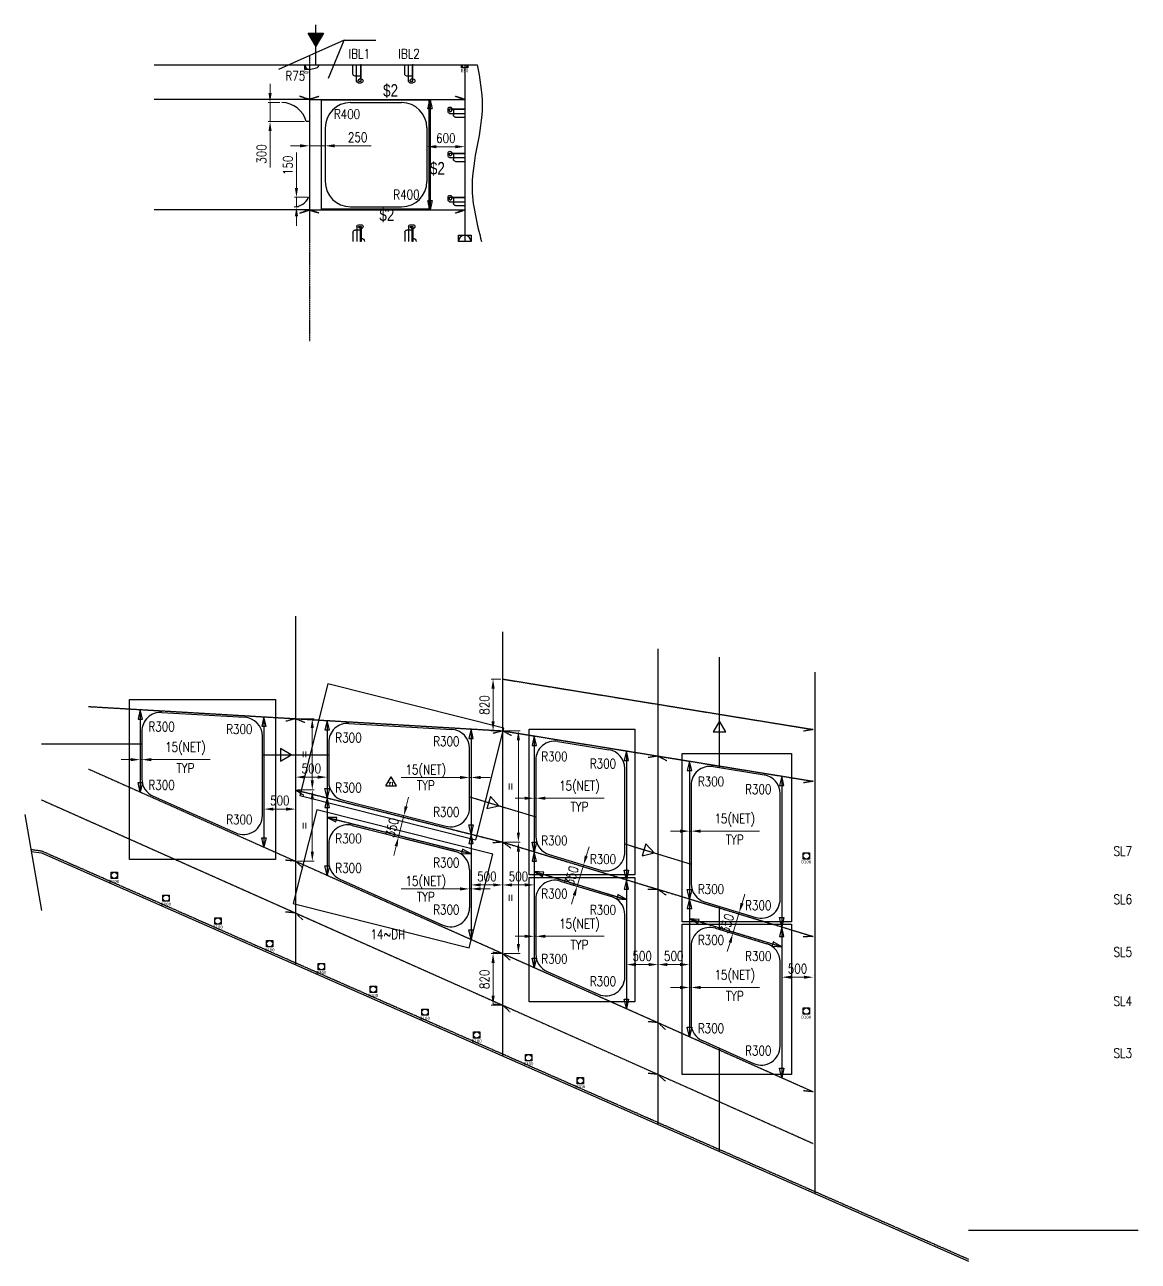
# Model space of a CAD drawing. Header units: millimetres. Extents: x 5207 to 81201, y -23793 to 43219.
# Drawn here: x 37202 to 54839, y -23064 to -3473 of the extents above; entities that cross this region are included whole.
import ezdxf
from ezdxf.enums import TextEntityAlignment as Align

# ---------------------------------------------------------------- set-up
doc = ezdxf.new("R2010")
doc.units = ezdxf.units.MM
for name, pattern in [('CENTER', [8, 5.5, -1, 0.5, -1]), ('DASHED', [8, 6, -2]), ('JNRD_DBPointLine', [34, 24, -3, 0.5, -3, 0.5, -3])]:
    doc.linetypes.add(name, pattern=pattern)
for name, color, linetype in [('00-送审后修改Y1', 6, 'Continuous'), ('100-AD1', 7, 'Continuous'), ('Block Seam', 6, 'Continuous'), ('HP', 254, 'Continuous'), ('Hull', 3, 'Continuous'), ('Plan_Visible', 3, 'Continuous'), ('Plate_Invisible', 3, 'DASHED'), ('Plate_Visible', 3, 'Continuous'), ('Seam', 40, 'Continuous'), ('Stiffener_Invisible', 2, 'DASHED'), ('Text', 7, 'Continuous'), ('可识别开孔', 7, 'Continuous'), ('开孔识别结果', 7, 'Continuous')]:
    doc.layers.add(name, color=color, linetype=linetype)
doc.layers.add('非标开孔', color=190, linetype='Continuous', plot=False)
doc.styles.add('JITDXF', font='short.shx', dxfattribs={"width": 0.8, "bigfont": 'hzdxf.shx'})
doc.styles.add('JNRD_E1', font='romans.shx', dxfattribs={"width": 0.8})
doc.styles.get("Standard").update_dxf_attribs({"font": ''})
doc.styles.get('Standard').set_extended_font_data('SimSun')
doc.dimstyles.new('Jnrd_D150', dxfattribs={"dimtxt": 150, "dimasz": 150, "dimexe": 30, "dimexo": 30, "dimgap": 60, "dimtad": 1, "dimdec": 0, "dimrnd": 0.5, "dimzin": 0, "dimdsep": 46, "dimtxsty": 'JNRD_E1', "dimcen": 0, "dimclrd": 1, "dimclre": 1, "dimclrt": 2, "dimadec": 0, "dimazin": 0, "dimtfac": 1, "dimtdec": 0, "dimtmove": 0, "dimatfit": 3, "dimfxl": 1, "dimtolj": 1, "dimtzin": 0, "dimlwd": 5, "dimlwe": 5, "dimarcsym": 0})

# ---------------------------------------------------------------- blocks, each defined once
blk = doc.blocks.new('*D116106')
at = {"layer": 'Defpoints', "color": 0}
for p in [(40992, -15900), (41492, -15900), (41492, -15900)]:
    blk.add_point(p, dxfattribs=at)
at = {"layer": 'Text', "color": 1, "lineweight": 5, "ltscale": 0.5}
for p, q in [((40992, -15870), (40992, -15870)), ((41142, -15900), (41342, -15900)), ((41492, -15870), (41492, -15870))]:
    blk.add_line(p, q, dxfattribs=at)
at = {"layer": 'Text', "color": 1}
for points in [[(41142, -15875), (41142, -15925), (40992, -15900)], [(41342, -15925), (41342, -15875), (41492, -15900)]]:
    blk.add_solid(points, dxfattribs=at)
at = {"layer": 'Text', "color": 2, "insert": (41242, -15765), "char_height": 150, "attachment_point": 5, "style": 'JNRD_E1'}
blk.add_mtext('\\A1;500', dxfattribs=at)
blk = doc.blocks.new('*D117107')
at = {"layer": 'Defpoints', "color": 0}
for p in [(41492, -15393), (41492, -15393), (41992, -15393)]:
    blk.add_point(p, dxfattribs=at)
at = {"layer": 'Text', "color": 1, "lineweight": 5, "ltscale": 0.5}
for p, q in [((41492, -15423), (41492, -15423)), ((41842, -15393), (41642, -15393)), ((41992, -15363), (41992, -15363))]:
    blk.add_line(p, q, dxfattribs=at)
at = {"layer": 'Text', "color": 1}
for points in [[(41642, -15368), (41642, -15418), (41492, -15393)], [(41842, -15418), (41842, -15368), (41992, -15393)]]:
    blk.add_solid(points, dxfattribs=at)
at = {"layer": 'Text', "color": 2, "insert": (41742, -15258), "char_height": 150, "attachment_point": 5, "rotation": 0, "style": 'JNRD_E1'}
blk.add_mtext('\\A1;500', dxfattribs=at)
blk = doc.blocks.new('*D118108')
at = {"layer": 'Defpoints', "color": 0}
for p in [(44272, -17101), (44772, -17101), (44772, -17101)]:
    blk.add_point(p, dxfattribs=at)
at = {"layer": 'Text', "color": 1, "lineweight": 5, "ltscale": 0.5}
for p, q in [((44272, -17071), (44272, -17071)), ((44422, -17101), (44622, -17101)), ((44772, -17071), (44772, -17071))]:
    blk.add_line(p, q, dxfattribs=at)
at = {"layer": 'Text', "color": 1}
for points in [[(44422, -17076), (44422, -17126), (44272, -17101)], [(44622, -17126), (44622, -17076), (44772, -17101)]]:
    blk.add_solid(points, dxfattribs=at)
at = {"layer": 'Text', "color": 2, "insert": (44522, -16966), "char_height": 150, "attachment_point": 5, "style": 'JNRD_E1'}
blk.add_mtext('\\A1;500', dxfattribs=at)
blk = doc.blocks.new('*D119109')
at = {"layer": 'Defpoints', "color": 0}
for p in [(44772, -17101), (44772, -17101), (45272, -17101)]:
    blk.add_point(p, dxfattribs=at)
at = {"layer": 'Text', "color": 1, "lineweight": 5, "ltscale": 0.5}
for p, q in [((44772, -17131), (44772, -17131)), ((45122, -17101), (44922, -17101)), ((45272, -17071), (45272, -17071))]:
    blk.add_line(p, q, dxfattribs=at)
at = {"layer": 'Text', "color": 1}
for points in [[(44922, -17076), (44922, -17126), (44772, -17101)], [(45122, -17126), (45122, -17076), (45272, -17101)]]:
    blk.add_solid(points, dxfattribs=at)
at = {"layer": 'Text', "color": 2, "insert": (45022, -16966), "char_height": 150, "attachment_point": 5, "rotation": 0, "style": 'JNRD_E1'}
blk.add_mtext('\\A1;500', dxfattribs=at)
blk = doc.blocks.new('*D120110')
at = {"layer": 'Defpoints', "color": 0}
for p in [(46732, -18363), (47232, -18363), (47232, -18363)]:
    blk.add_point(p, dxfattribs=at)
at = {"layer": 'Text', "color": 1, "lineweight": 5, "ltscale": 0.5}
for p, q in [((46732, -18333), (46732, -18333)), ((46882, -18363), (47082, -18363)), ((47232, -18333), (47232, -18333))]:
    blk.add_line(p, q, dxfattribs=at)
at = {"layer": 'Text', "color": 1}
for points in [[(46882, -18338), (46882, -18388), (46732, -18363)], [(47082, -18388), (47082, -18338), (47232, -18363)]]:
    blk.add_solid(points, dxfattribs=at)
at = {"layer": 'Text', "color": 2, "insert": (46982, -18228), "char_height": 150, "attachment_point": 5, "style": 'JNRD_E1'}
blk.add_mtext('\\A1;500', dxfattribs=at)
blk = doc.blocks.new('*D121111')
at = {"layer": 'Defpoints', "color": 0}
for p in [(47232, -18363), (47232, -18363), (47732, -18363)]:
    blk.add_point(p, dxfattribs=at)
at = {"layer": 'Text', "color": 1, "lineweight": 5, "ltscale": 0.5}
for p, q in [((47232, -18393), (47232, -18393)), ((47582, -18363), (47382, -18363)), ((47732, -18333), (47732, -18333))]:
    blk.add_line(p, q, dxfattribs=at)
at = {"layer": 'Text', "color": 1}
for points in [[(47382, -18338), (47382, -18388), (47232, -18363)], [(47582, -18388), (47582, -18338), (47732, -18363)]]:
    blk.add_solid(points, dxfattribs=at)
at = {"layer": 'Text', "color": 2, "insert": (47482, -18228), "char_height": 150, "attachment_point": 5, "rotation": 0, "style": 'JNRD_E1'}
blk.add_mtext('\\A1;500', dxfattribs=at)
blk = doc.blocks.new('*D122112')
at = {"layer": 'Defpoints', "color": 0}
for p in [(49192, -18563), (49692, -18563), (49692, -18563)]:
    blk.add_point(p, dxfattribs=at)
at = {"layer": 'Text', "color": 1, "lineweight": 5, "ltscale": 0.5}
for p, q in [((49192, -18533), (49192, -18533)), ((49342, -18563), (49542, -18563)), ((49692, -18533), (49692, -18533))]:
    blk.add_line(p, q, dxfattribs=at)
at = {"layer": 'Text', "color": 1}
for points in [[(49342, -18538), (49342, -18588), (49192, -18563)], [(49542, -18588), (49542, -18538), (49692, -18563)]]:
    blk.add_solid(points, dxfattribs=at)
at = {"layer": 'Text', "color": 2, "insert": (49442, -18428), "char_height": 150, "attachment_point": 5, "style": 'JNRD_E1'}
blk.add_mtext('\\A1;500', dxfattribs=at)
blk = doc.blocks.new('*D123113')
at = {"layer": 'Defpoints', "color": 0}
for p in [(44620, -13840), (44772, -13840), (44772, -14660)]:
    blk.add_point(p, dxfattribs=at)
at = {"layer": 'Text', "color": 1, "lineweight": 5, "ltscale": 0.5}
for p, q in [((44742, -13840), (44590, -13840)), ((44620, -14510), (44620, -13990)), ((44742, -14660), (44590, -14660))]:
    blk.add_line(p, q, dxfattribs=at)
at = {"layer": 'Text', "color": 1}
for points in [[(44645, -13990), (44595, -13990), (44620, -13840)], [(44595, -14510), (44645, -14510), (44620, -14660)]]:
    blk.add_solid(points, dxfattribs=at)
at = {"layer": 'Text', "color": 2, "insert": (44485, -14250), "char_height": 150, "attachment_point": 5, "rotation": 90, "style": 'JNRD_E1'}
blk.add_mtext('\\A1;820', dxfattribs=at)
blk = doc.blocks.new('*D124114')
at = {"layer": 'Defpoints', "color": 0}
for p in [(44772, -14660), (44772, -16423), (45021, -16423)]:
    blk.add_point(p, dxfattribs=at)
at = {"layer": 'Text', "color": 1, "lineweight": 5, "ltscale": 0.5}
for p, q in [((44802, -14660), (45051, -14660)), ((45021, -14810), (45021, -16273)), ((44802, -16423), (45051, -16423))]:
    blk.add_line(p, q, dxfattribs=at)
at = {"layer": 'Text', "color": 1}
for points in [[(45046, -14810), (44996, -14810), (45021, -14660)], [(44996, -16273), (45046, -16273), (45021, -16423)]]:
    blk.add_solid(points, dxfattribs=at)
at = {"layer": 'Text', "color": 2, "insert": (44886, -15541), "char_height": 150, "attachment_point": 5, "rotation": 90, "style": 'JNRD_E1'}
blk.add_mtext('\\A1;=', dxfattribs=at)
blk = doc.blocks.new('*D125115')
at = {"layer": 'Defpoints', "color": 0}
for p in [(44772, -16423), (44772, -18187), (45021, -18187)]:
    blk.add_point(p, dxfattribs=at)
at = {"layer": 'Text', "color": 1, "lineweight": 5, "ltscale": 0.5}
for p, q in [((44802, -16423), (45051, -16423)), ((45021, -16573), (45021, -18037)), ((44802, -18187), (45051, -18187))]:
    blk.add_line(p, q, dxfattribs=at)
at = {"layer": 'Text', "color": 1}
for points in [[(45046, -16573), (44996, -16573), (45021, -16423)], [(44996, -18037), (45046, -18037), (45021, -18187)]]:
    blk.add_solid(points, dxfattribs=at)
at = {"layer": 'Text', "color": 2, "insert": (44886, -17305), "char_height": 150, "attachment_point": 5, "rotation": 90, "style": 'JNRD_E1'}
blk.add_mtext('\\A1;=', dxfattribs=at)
blk = doc.blocks.new('Z$W@#45B0128F')
at = {"layer": 'Seam', "color": 40}
blk.add_line((-479, 0), (0, 0), dxfattribs=at)
blk.add_lwpolyline([(-110, 0), (-280, 99), (-280, -99)], close=True, dxfattribs=at)
blk = doc.blocks.new('*D126116')
at = {"layer": 'Defpoints', "color": 0}
for p in [(44620, -18187), (44772, -18187), (44772, -19007)]:
    blk.add_point(p, dxfattribs=at)
at = {"layer": 'Text', "color": 1, "lineweight": 5, "ltscale": 0.5}
for p, q in [((44742, -18187), (44590, -18187)), ((44620, -18857), (44620, -18337)), ((44742, -19007), (44590, -19007))]:
    blk.add_line(p, q, dxfattribs=at)
at = {"layer": 'Text', "color": 1}
for points in [[(44645, -18337), (44595, -18337), (44620, -18187)], [(44595, -18857), (44645, -18857), (44620, -19007)]]:
    blk.add_solid(points, dxfattribs=at)
at = {"layer": 'Text', "color": 2, "insert": (44485, -18597), "char_height": 150, "attachment_point": 5, "rotation": 90, "style": 'JNRD_E1'}
blk.add_mtext('\\A1;820', dxfattribs=at)
blk = doc.blocks.new('*D127117')
at = {"layer": 'Defpoints', "color": 0}
for p in [(41492, -14467), (41492, -15596), (41757, -15596)]:
    blk.add_point(p, dxfattribs=at)
at = {"layer": 'Text', "color": 1, "lineweight": 5, "ltscale": 0.5}
for p, q in [((41522, -14467), (41787, -14467)), ((41757, -14617), (41757, -15446)), ((41522, -15596), (41787, -15596))]:
    blk.add_line(p, q, dxfattribs=at)
at = {"layer": 'Text', "color": 1}
for points in [[(41782, -14617), (41732, -14617), (41757, -14467)], [(41732, -15446), (41782, -15446), (41757, -15596)]]:
    blk.add_solid(points, dxfattribs=at)
at = {"layer": 'Text', "color": 2, "insert": (41622, -15032), "char_height": 150, "attachment_point": 5, "rotation": 90, "style": 'JNRD_E1'}
blk.add_mtext('\\A1;=', dxfattribs=at)
blk = doc.blocks.new('*D128118')
at = {"layer": 'Defpoints', "color": 0}
for p in [(41492, -15596), (41757, -15596), (41492, -16726)]:
    blk.add_point(p, dxfattribs=at)
at = {"layer": 'Text', "color": 1, "lineweight": 5, "ltscale": 0.5}
for p, q in [((41522, -15596), (41787, -15596)), ((41757, -16576), (41757, -15746)), ((41522, -16726), (41787, -16726))]:
    blk.add_line(p, q, dxfattribs=at)
at = {"layer": 'Text', "color": 1}
for points in [[(41782, -15746), (41732, -15746), (41757, -15596)], [(41732, -16576), (41782, -16576), (41757, -16726)]]:
    blk.add_solid(points, dxfattribs=at)
at = {"layer": 'Text', "color": 2, "insert": (41622, -16161), "char_height": 150, "attachment_point": 5, "rotation": 90, "style": 'JNRD_E1'}
blk.add_mtext('\\A1;=', dxfattribs=at)
blk = doc.blocks.new('*D129119')
at = {"layer": 'Defpoints', "color": 0}
for p in [(48519, -17536), (48417, -17871), (48417, -17871)]:
    blk.add_point(p, dxfattribs=at)
at = {"layer": 'Text', "color": 1, "lineweight": 5, "ltscale": 0.5}
for p, q in [((48563, -17392), (48606, -17249)), ((48519, -17536), (48417, -17871)), ((48548, -17545), (48548, -17545)), ((48374, -18014), (48330, -18158)), ((48446, -17879), (48446, -17879))]:
    blk.add_line(p, q, dxfattribs=at)
at = {"layer": 'Text', "color": 1}
for points in [[(48539, -17385), (48587, -17400), (48519, -17536)], [(48398, -18022), (48350, -18007), (48417, -17871)]]:
    blk.add_solid(points, dxfattribs=at)
at = {"layer": 'Text', "color": 2, "insert": (48324, -17713), "char_height": 150, "attachment_point": 5, "rotation": 73.0948, "style": 'JNRD_E1'}
blk.add_mtext('\\A1;350', dxfattribs=at)
blk = doc.blocks.new('*D130120')
at = {"layer": 'Defpoints', "color": 0}
for p in [(46053, -16786), (45951, -17121), (45951, -17121)]:
    blk.add_point(p, dxfattribs=at)
at = {"layer": 'Text', "color": 1, "lineweight": 5, "ltscale": 0.5}
for p, q in [((46096, -16643), (46140, -16499)), ((46053, -16786), (45951, -17121)), ((46081, -16795), (46081, -16795)), ((45980, -17130), (45980, -17130)), ((45907, -17265), (45864, -17408))]:
    blk.add_line(p, q, dxfattribs=at)
at = {"layer": 'Text', "color": 1}
for points in [[(46072, -16636), (46120, -16650), (46053, -16786)], [(45931, -17272), (45883, -17257), (45951, -17121)]]:
    blk.add_solid(points, dxfattribs=at)
at = {"layer": 'Text', "color": 2, "insert": (45861, -16954), "char_height": 150, "attachment_point": 5, "rotation": 73.0948, "style": 'JNRD_E1'}
blk.add_mtext('\\A1;350', dxfattribs=at)
blk = doc.blocks.new('*D131121')
at = {"color": 1, "lineweight": 5}
for p, q in [((43244, -15857), (43280, -15712)), ((43121, -16342), (43207, -16003)), ((43178, -15996), (43178, -15996)), ((43092, -16335), (43092, -16335)), ((43085, -16488), (43048, -16633))]:
    blk.add_line(p, q, dxfattribs=at)
at = {"color": 1}
for points in [[(43219, -15851), (43268, -15864), (43207, -16003)], [(43109, -16494), (43061, -16482), (43121, -16342)]]:
    blk.add_solid(points, dxfattribs=at)
at = {"layer": 'Defpoints', "color": 0}
for p in [(43207, -16003), (43207, -16003), (43121, -16342)]:
    blk.add_point(p, dxfattribs=at)
at = {"color": 2, "insert": (43020, -16193), "char_height": 150, "attachment_point": 5, "rotation": 75.8515, "style": 'JNRD_E1'}
blk.add_mtext('\\A1;350', dxfattribs=at)
blk = doc.blocks.new('Y1')
at = {"layer": '00-送审后修改Y1'}
for p, q in [((0, 0), (84, 146)), ((0, 0), (169, 0)), ((169, 0), (84, 146))]:
    blk.add_line(p, q, dxfattribs=at)
at = {"layer": '00-送审后修改Y1', "style": 'JNRD_E1', "width": 0.8}
blk.add_text('Y1', height=50, dxfattribs=at).set_placement((49, 13))
blk = doc.blocks.new('*D132122')
at = {"layer": 'Defpoints', "color": 0}
for p in [(39032, -15186), (39057, -15116), (39057, -15116)]:
    blk.add_point(p, dxfattribs=at)
at = {"layer": 'Text', "color": 1, "linetype": 'Continuous', "lineweight": 5}
for p, q in [((38882, -15116), (38732, -15116)), ((39032, -15156), (39032, -15086)), ((39032, -15116), (39057, -15116)), ((39057, -15086), (39057, -15086)), ((39207, -15116), (40140, -15116))]:
    blk.add_line(p, q, dxfattribs=at)
at = {"layer": 'Text', "color": 1}
for points in [[(38882, -15141), (38882, -15091), (39032, -15116)], [(39207, -15091), (39207, -15141), (39057, -15116)]]:
    blk.add_solid(points, dxfattribs=at)
at = {"layer": 'Text', "color": 2, "char_height": 150, "attachment_point": 5, "style": 'JNRD_E1'}
for s, insert in [('\\A1;15(NET)', (39748, -14941)), ('TYP', (39748, -15251))]:
    blk.add_mtext(s, dxfattribs=dict(at, insert=insert))
blk = doc.blocks.new('*D133123')
at = {"layer": 'Defpoints', "color": 0}
for p in [(45272, -15799), (45297, -15728), (45297, -15728)]:
    blk.add_point(p, dxfattribs=at)
at = {"layer": 'Text', "color": 1, "linetype": 'Continuous', "lineweight": 5}
for p, q in [((45122, -15728), (44972, -15728)), ((45272, -15769), (45272, -15698)), ((45272, -15728), (45297, -15728)), ((45297, -15698), (45297, -15698)), ((45447, -15728), (46380, -15728))]:
    blk.add_line(p, q, dxfattribs=at)
at = {"layer": 'Text', "color": 1}
for points in [[(45122, -15753), (45122, -15703), (45272, -15728)], [(45447, -15703), (45447, -15753), (45297, -15728)]]:
    blk.add_solid(points, dxfattribs=at)
at = {"layer": 'Text', "color": 2, "char_height": 150, "attachment_point": 5, "style": 'JNRD_E1'}
for s, insert in [('\\A1;15(NET)', (45988, -15554)), ('TYP', (45988, -15863))]:
    blk.add_mtext(s, dxfattribs=dict(at, insert=insert))
blk = doc.blocks.new('*D134124')
at = {"layer": 'Defpoints', "color": 0}
for p in [(45272, -17986), (45297, -17915), (45297, -17915)]:
    blk.add_point(p, dxfattribs=at)
at = {"layer": 'Text', "color": 1, "linetype": 'Continuous', "lineweight": 5}
for p, q in [((45122, -17915), (44972, -17915)), ((45272, -17956), (45272, -17885)), ((45272, -17915), (45297, -17915)), ((45297, -17885), (45297, -17885)), ((45447, -17915), (46380, -17915))]:
    blk.add_line(p, q, dxfattribs=at)
at = {"layer": 'Text', "color": 1}
for points in [[(45122, -17940), (45122, -17890), (45272, -17915)], [(45447, -17890), (45447, -17940), (45297, -17915)]]:
    blk.add_solid(points, dxfattribs=at)
at = {"layer": 'Text', "color": 2, "char_height": 150, "attachment_point": 5, "style": 'JNRD_E1'}
for s, insert in [('\\A1;15(NET)', (45988, -17740)), ('TYP', (45988, -18050))]:
    blk.add_mtext(s, dxfattribs=dict(at, insert=insert))
blk = doc.blocks.new('*D135125')
at = {"layer": 'Defpoints', "color": 0}
for p in [(47757, -16249), (47757, -16249), (47732, -16320)]:
    blk.add_point(p, dxfattribs=at)
at = {"layer": 'Text', "color": 1, "linetype": 'Continuous', "lineweight": 5}
for p, q in [((47582, -16249), (47432, -16249)), ((47732, -16290), (47732, -16219)), ((47732, -16249), (47757, -16249)), ((47757, -16219), (47757, -16219)), ((47907, -16249), (48840, -16249))]:
    blk.add_line(p, q, dxfattribs=at)
at = {"layer": 'Text', "color": 1}
for points in [[(47582, -16274), (47582, -16224), (47732, -16249)], [(47907, -16224), (47907, -16274), (47757, -16249)]]:
    blk.add_solid(points, dxfattribs=at)
at = {"layer": 'Text', "color": 2, "char_height": 150, "attachment_point": 5, "style": 'JNRD_E1'}
for s, insert in [('\\A1;15(NET)', (48448, -16075)), ('TYP', (48448, -16384))]:
    blk.add_mtext(s, dxfattribs=dict(at, insert=insert))
blk = doc.blocks.new('*D136126')
at = {"layer": 'Defpoints', "color": 0}
for p in [(47732, -18796), (47757, -18726), (47757, -18726)]:
    blk.add_point(p, dxfattribs=at)
at = {"layer": 'Text', "color": 1, "linetype": 'Continuous', "lineweight": 5}
for p, q in [((47582, -18726), (47432, -18726)), ((47732, -18766), (47732, -18696)), ((47732, -18726), (47757, -18726)), ((47757, -18696), (47757, -18696)), ((47907, -18726), (48840, -18726))]:
    blk.add_line(p, q, dxfattribs=at)
at = {"layer": 'Text', "color": 1}
for points in [[(47582, -18751), (47582, -18701), (47732, -18726)], [(47907, -18701), (47907, -18751), (47757, -18726)]]:
    blk.add_solid(points, dxfattribs=at)
at = {"layer": 'Text', "color": 2, "char_height": 150, "attachment_point": 5, "style": 'JNRD_E1'}
for s, insert in [('\\A1;15(NET)', (48448, -18551)), ('TYP', (48448, -18861))]:
    blk.add_mtext(s, dxfattribs=dict(at, insert=insert))
blk = doc.blocks.new('*D137127')
at = {"layer": 'Defpoints', "color": 0}
for p in [(44247, -15469), (44272, -15399), (44272, -15399)]:
    blk.add_point(p, dxfattribs=at)
at = {"layer": 'Text', "color": 1, "linetype": 'Continuous', "lineweight": 5}
for p, q in [((44097, -15399), (43164, -15399)), ((44247, -15439), (44247, -15369)), ((44247, -15399), (44272, -15399)), ((44272, -15369), (44272, -15369)), ((44422, -15399), (44572, -15399))]:
    blk.add_line(p, q, dxfattribs=at)
at = {"layer": 'Text', "color": 1}
for points in [[(44097, -15424), (44097, -15374), (44247, -15399)], [(44422, -15374), (44422, -15424), (44272, -15399)]]:
    blk.add_solid(points, dxfattribs=at)
at = {"layer": 'Text', "color": 2, "insert": (43555, -15399), "char_height": 150, "attachment_point": 5, "style": 'JNRD_E1'}
blk.add_mtext('\\A1;15(NET)\\PTYP', dxfattribs=at)
blk = doc.blocks.new('*D138128')
at = {"layer": 'Defpoints', "color": 0}
for p in [(44247, -17234), (44272, -17164), (44272, -17164)]:
    blk.add_point(p, dxfattribs=at)
at = {"layer": 'Text', "color": 1, "linetype": 'Continuous', "lineweight": 5}
for p, q in [((44097, -17164), (43164, -17164)), ((44247, -17204), (44247, -17134)), ((44247, -17164), (44272, -17164)), ((44272, -17134), (44272, -17134)), ((44422, -17164), (44572, -17164))]:
    blk.add_line(p, q, dxfattribs=at)
at = {"layer": 'Text', "color": 1}
for points in [[(44097, -17189), (44097, -17139), (44247, -17164)], [(44422, -17139), (44422, -17189), (44272, -17164)]]:
    blk.add_solid(points, dxfattribs=at)
at = {"layer": 'Text', "color": 2, "insert": (43555, -17164), "char_height": 150, "attachment_point": 5, "style": 'JNRD_E1'}
blk.add_mtext('\\A1;15(NET)\\PTYP', dxfattribs=at)
blk = doc.blocks.new('*D179166')
at = {"color": 1, "lineweight": 5}
for p, q in [((41088, -4557), (41088, -4407)), ((41245, -4707), (41058, -4707)), ((41088, -4707), (41088, -5007)), ((41632, -5007), (41058, -5007)), ((41088, -5157), (41088, -5735))]:
    blk.add_line(p, q, dxfattribs=at)
at = {"color": 1}
for points in [[(41063, -4557), (41113, -4557), (41088, -4707)], [(41113, -5157), (41063, -5157), (41088, -5007)]]:
    blk.add_solid(points, dxfattribs=at)
at = {"layer": 'Defpoints', "color": 0}
for p in [(41275, -4707), (41088, -5007), (41662, -5007)]:
    blk.add_point(p, dxfattribs=at)
at = {"color": 2, "insert": (40953, -5521), "char_height": 150, "attachment_point": 5, "rotation": 90, "style": 'JNRD_E1'}
blk.add_mtext('\\A1;300', dxfattribs=at)
blk = doc.blocks.new('fd')
h = blk.add_hatch(color=6)
h.dxf.hatch_style = 1
h.paths.add_polyline_path([(-499, 120), (-292, 0), (-499, -120)])
at = {"layer": 'Block Seam'}
blk.add_line((0, 0), (-634, 0), dxfattribs=at)
blk.add_lwpolyline([(-292, 0), (-499, 120), (-499, -120)], close=True, dxfattribs=at)
blk = doc.blocks.new('*D180167')
at = {"color": 1, "lineweight": 5}
for p, q in [((41506, -6057), (41506, -5498)), ((41682, -6207), (41476, -6207)), ((41506, -6207), (41506, -6357)), ((41498, -6357), (41536, -6357)), ((41506, -6507), (41506, -6657))]:
    blk.add_line(p, q, dxfattribs=at)
at = {"color": 1}
for points in [[(41481, -6057), (41531, -6057), (41506, -6207)], [(41531, -6507), (41481, -6507), (41506, -6357)]]:
    blk.add_solid(points, dxfattribs=at)
at = {"layer": 'Defpoints', "color": 0}
for p in [(41712, -6207), (41468, -6357), (41506, -6357)]:
    blk.add_point(p, dxfattribs=at)
at = {"color": 2, "insert": (41371, -5701), "char_height": 150, "attachment_point": 5, "rotation": 90, "style": 'JNRD_E1'}
blk.add_mtext('\\A1;150', dxfattribs=at)
blk = doc.blocks.new('*D181168')
at = {"color": 1, "lineweight": 5}
for p, q in [((43572, -5430), (43572, -5375)), ((44022, -5405), (43722, -5405)), ((44172, -5430), (44172, -5375))]:
    blk.add_line(p, q, dxfattribs=at)
at = {"color": 1}
for points in [[(43722, -5380), (43722, -5430), (43572, -5405)], [(44022, -5430), (44022, -5380), (44172, -5405)]]:
    blk.add_solid(points, dxfattribs=at)
at = {"layer": 'Defpoints', "color": 0}
for p in [(43572, -5405), (43572, -5460), (44172, -5460)]:
    blk.add_point(p, dxfattribs=at)
at = {"color": 2, "insert": (43872, -5270), "char_height": 150, "attachment_point": 5, "style": 'JNRD_E1'}
blk.add_mtext('\\A1;600', dxfattribs=at)
blk = doc.blocks.new('*D182169')
at = {"color": 1, "lineweight": 5}
for p, q in [((41562, -5391), (41412, -5391)), ((41712, -5597), (41712, -5361)), ((41712, -5391), (41962, -5391)), ((41962, -5597), (41962, -5361)), ((42112, -5391), (42690, -5391))]:
    blk.add_line(p, q, dxfattribs=at)
at = {"color": 1}
for points in [[(41562, -5416), (41562, -5366), (41712, -5391)], [(42112, -5366), (42112, -5416), (41962, -5391)]]:
    blk.add_solid(points, dxfattribs=at)
at = {"layer": 'Defpoints', "color": 0}
for p in [(41962, -5391), (41712, -5627), (41962, -5627)]:
    blk.add_point(p, dxfattribs=at)
at = {"color": 2, "insert": (42476, -5256), "char_height": 150, "attachment_point": 5, "style": 'JNRD_E1'}
blk.add_mtext('\\A1;250', dxfattribs=at)
blk = doc.blocks.new('*U176163')
for p, q in [((45, 265), (0, 265)), ((70, 240), (70, 0)), ((11, 180), (96, 180)), ((131, 145), (131, 0))]:
    blk.add_line(p, q)
for centre, radius, start, end in [((0, 235), 30, 90, 270), ((45, 240), 25, 0, 90), ((0, 0), 50, 90, 180), ((96, 145), 35, 0, 90)]:
    blk.add_arc(centre, radius, start, end)
at = {"layer": 'HP'}
for p, q in [((35, 240), (0, 240)), ((0, 240), (0, 0)), ((11, 0), (11, 199)), ((16, 207), (40, 221)), ((0, 0), (11, 0))]:
    blk.add_line(p, q, dxfattribs=at)
for centre, start, end in [((21, 199), 120, 180), ((35, 230), 300, 90)]:
    blk.add_arc(centre, 10, start, end, dxfattribs=at)
blk = doc.blocks.new('*U177164')
for p, q in [((45, 265), (0, 265)), ((70, 240), (70, 0)), ((11, 180), (96, 180)), ((131, 145), (131, 0))]:
    blk.add_line(p, q)
for centre, radius, start, end in [((0, 235), 30, 90, 270), ((45, 240), 25, 0, 90), ((0, 0), 1, 90, 180), ((96, 145), 35, 0, 90)]:
    blk.add_arc(centre, radius, start, end)
at = {"layer": 'HP'}
for p, q in [((35, 240), (0, 240)), ((0, 240), (0, 0)), ((11, 0), (11, 199)), ((16, 207), (40, 221)), ((0, 0), (11, 0))]:
    blk.add_line(p, q, dxfattribs=at)
for centre, start, end in [((21, 199), 120, 180), ((35, 230), 300, 90)]:
    blk.add_arc(centre, 10, start, end, dxfattribs=at)
blk = doc.blocks.new('*U178165')
for p, q in [((73, -260), (73, 0)), ((131, -145), (131, 0)), ((11, -180), (96, -180)), ((48, -285), (0, -285))]:
    blk.add_line(p, q)
for centre, radius, start, end in [((0, 0), 1, 180, 270), ((96, -145), 35, 270, 0), ((0, -255), 30, 90, 270), ((48, -260), 25, 270, 0)]:
    blk.add_arc(centre, radius, start, end)
at = {"layer": 'HP'}
for p, q in [((0, -260), (0, 0)), ((0, 0), (11, 0)), ((11, 0), (11, -215)), ((37, -260), (0, -260)), ((17, -224), (42, -239))]:
    blk.add_line(p, q, dxfattribs=at)
for centre, start, end in [((22, -215), 180, 240), ((37, -249), 270, 60.011)]:
    blk.add_arc(centre, 11, start, end, dxfattribs=at)

msp = doc.modelspace()

# ---------------------------------------------------------------- linework, layer by layer
for p, q in [((42259.21, -3715.71), (41222.16, -4183.69)), ((41711.81, -4181.84), (41823.31, -4155.5)), ((42361.81, -4706.84), (43171.81, -4706.84)), ((41711.81, -5006.84), (41661.81, -5006.84)), ((41961.81, -5106.84), (41961.81, -5956.84)), ((43571.81, -5106.84), (43571.81, -5957.11)), ((41696.81, -6206.84), (41711.81, -6206.84)), ((42361.81, -6356.84), (43171.81, -6356.84)), ((39374.37, -14367.83), (40684.37, -14444.7)), ((39056.8, -14667.12), (39056.8, -15418.72)), ((42334.37, -14541.53), (43964.37, -14637.18)), ((40966.8, -16002.29), (40966.8, -14744.19)), ((42016.8, -14840.82), (42016.8, -15469.11)), ((45644.88, -14826.61), (46454.88, -14958.14)), ((44246.8, -15880.01), (44246.8, -14936.67)), ((45296.8, -15122.54), (45296.8, -16334.2)), ((46706.8, -16580.38), (46706.8, -15254.26)), ((48104.88, -15226.07), (48914.75, -15357.57)), ((47756.8, -15522), (47756.8, -17081.85)), ((49166.67, -17327.99), (49166.67, -15653.69)), ((39234.72, -15692.76), (40544.72, -16276.32)), ((42243.47, -15760.02), (43873.47, -16170.91)), ((37202.5, -15985.64), (37467.03, -17507.57)), ((42390.13, -16157.94), (44020.13, -16568.83)), ((42396.24, -16159.48), (44026.24, -16570.37)), ((42016.8, -16448.84), (42016.8, -16737.31)), ((45509.56, -16621.24), (46319.56, -16867.42)), ((42194.72, -17011.35), (43824.72, -17737.47)), ((44246.8, -16859.73), (44246.8, -17463.43)), ((45684.04, -17040.07), (46494.04, -17286.25)), ((45296.8, -17327.11), (45296.8, -18198.46)), ((47969.56, -17368.89), (48779.43, -17615.02)), ((46706.8, -18559.3), (46706.8, -17573.29)), ((48144.04, -17787.72), (48953.9, -18033.86)), ((47756.8, -18074.76), (47756.8, -19294.32)), ((49166.67, -19655.1), (49166.67, -18320.89)), ((45474.72, -18472.5), (46284.72, -18833.33)), ((47934.72, -19568.36), (48744.59, -19929.14)), ((54838.74, -22573.73), (52152.03, -22573.73))]:
    msp.add_line(p, q)
at = {"color": 7, "linetype": 'CENTER', "ltscale": 4}
msp.add_line((41711.81, -3962.73), (41711.81, -8485.54), dxfattribs=at)
at = {"ltscale": 2.440124}
msp.add_line((49716.67, -13727.86), (49716.67, -21990.55), dxfattribs=at)
msp.add_lwpolyline([(42012.29, -4319.15), (42259.21, -3715.71), (42763.29, -3715.71)])
for centre, radius, start, end in [((41811.81, -4106.84), 50, 283.291719, 0), ((41274.51, -5106.84), 400, 14.477512, 90), ((42361.81, -5106.84), 400, 90, 180), ((43171.81, -5106.84), 400, 0, 90), ((42361.81, -5956.84), 400, 180, 270), ((43171.81, -5956.84), 400, 270, 0), ((41467.68, -6106.84), 250, 270, 336.421821), ((39356.8, -14667.31), 300, 86.641565, 180), ((40666.8, -14744.19), 300, 0, 86.641565), ((42316.8, -14841.01), 300, 86.641565, 180), ((43946.8, -14936.67), 300, 0, 86.641565), ((45596.8, -15122.73), 300, 80.776807, 180), ((46406.8, -15254.26), 300, 0, 80.776807), ((48056.8, -15522.19), 300, 80.776807, 180), ((39356.8, -15418.72), 300, 180, 245.988357), ((42316.8, -15469.12), 300, 180, 255.851506), ((48866.67, -15653.69), 300, 0, 80.776807), ((40666.8, -16002.29), 300, 245.988357, 0), ((43946.8, -15880.01), 300, 255.851506, 0), ((42316.8, -16448.83), 300, 75.851506, 180), ((45596.8, -16334.2), 300, 180, 253.094817), ((43946.8, -16859.73), 300, 0, 75.851506), ((46406.8, -16580.38), 300, 253.094817, 0), ((42316.8, -16737.31), 300, 180, 245.988357), ((45596.8, -17327.11), 300, 73.094817, 180), ((48056.8, -17081.85), 300, 180, 253.094817), ((46406.8, -17573.29), 300, 0, 73.094817), ((48866.67, -17327.99), 300, 253.094817, 0), ((43946.8, -17463.43), 300, 245.988357, 0), ((48056.8, -18074.76), 300, 73.094817, 180), ((45596.8, -18198.46), 300, 180, 245.988357), ((48866.67, -18320.89), 300, 0, 73.094817), ((46406.8, -18559.3), 300, 245.988357, 0), ((48056.8, -19294.32), 300, 180, 245.988357), ((48866.67, -19655.1), 300, 245.988357, 0)]:
    msp.add_arc(centre, radius, start, end)
msp.add_open_spline([(44368.31, -4106.84), (44408.33, -4320.19), (44488.37, -4746.89), (44368.06, -5386.61), (44234.07, -6109.61), (44361.55, -6614.05), (44435.55, -6906.84)], degree=3, knots=[0, 0, 0, 0, 644.98061986, 1289.96123973, 1934.94185959, 2827.17491855, 2827.17491855, 2827.17491855, 2827.17491855])
at = {"layer": '100-AD1', "color": 7, "linetype": 'JNRD_DBPointLine', "ltscale": 0.5}
msp.add_lwpolyline([(37298.27, -16536.65), (37467.03, -16560.83), (52152.03, -23030.83)], dxfattribs=at)
at = {"layer": 'Hull', "linetype": 'ByBlock'}
msp.add_line((41711.81, -4106.84), (41711.81, -6906.84), dxfattribs=at)
at = {"layer": 'Plan_Visible'}
for p, q in [((39251.81, -4106.84), (44368.31, -4106.84)), ((44171.81, -4106.84), (44171.81, -6906.84))]:
    msp.add_line(p, q, dxfattribs=at)
at = {"layer": 'Plate_Invisible'}
for p, q in [((41491.8, -12843.94), (41491.8, -18366.79)), ((44771.8, -13089.51), (44771.8, -19811.91)), ((47231.8, -13362.66), (47231.8, -20895.75))]:
    msp.add_line(p, q, dxfattribs=at)
at = {"layer": 'Plate_Visible'}
msp.add_lwpolyline([(37304.1, -16570.19), (37467.03, -16593.53), (52152.03, -23063.53)], dxfattribs=at)
at = {"layer": 'Seam'}
for p, q in [((48206.8, -15242.62), (48206.8, -13494.65)), ((37467.03, -14867.31), (39056.8, -14867.31)), ((40966.8, -15041.01), (42016.8, -15041.01)), ((44246.8, -15704.34), (45296.8, -16023.46)), ((46706.8, -16451.99), (47756.8, -16771.11)), ((48206.8, -17806.8), (48206.8, -17440.99)), ((48206.8, -21325.32), (48206.8, -19689.57))]:
    msp.add_line(p, q, dxfattribs=at)
at = {"layer": 'Stiffener_Invisible'}
for p, q in [((41711.81, -4656.84), (39251.81, -4656.84)), ((41711.81, -4656.84), (44171.81, -4656.84)), ((43621.81, -4656.1), (43621.81, -6406.84)), ((41711.81, -6406.84), (39251.81, -6406.84)), ((41711.81, -6406.84), (44171.81, -6406.84)), ((44771.8, -13839.51), (49691.67, -14638.4)), ((38211.8, -14274.56), (44771.87, -14659.52)), ((39031.8, -14322.68), (39031.8, -15629.73)), ((40991.8, -14437.7), (40991.8, -16502.85)), ((41991.8, -14496.38), (41991.8, -16948.33)), ((44271.8, -14630.18), (44271.8, -17964)), ((44771.8, -14659.51), (49691.67, -15458.4)), ((45271.8, -14740.7), (45271.8, -18409.47)), ((46731.8, -14977.78), (46731.8, -19059.86)), ((38211.8, -15264.44), (49691.67, -20378.4)), ((47731.8, -15140.16), (47731.8, -19505.34)), ((49191.67, -15377.21), (49191.67, -20155.67)), ((41491.8, -15596.31), (44771.8, -16423.15)), ((37467.03, -15752.66), (49691.67, -21198.4)), ((41991.8, -16031.74), (44271.8, -16606.49)), ((44771.8, -16423.15), (49691.67, -17918.4)), ((45271.8, -16888.66), (46731.8, -17332.38)), ((47731.8, -17636.3), (49191.67, -18079.99))]:
    msp.add_line(p, q, dxfattribs=at)
for points in [[(41711.81, -4656.84), (41561.81, -4606.84)], [(41711.81, -4656.84), (41861.81, -4606.84)], [(43621.81, -4656.1), (43656.44, -4806.15), (43587.18, -4806.15), (43621.81, -4656.1)], [(44171.81, -4656.1), (44021.81, -4606.1)], [(43621.81, -6406.84), (43586.3, -6256.99), (43657.33, -6256.99), (43621.81, -6406.84)], [(41711.81, -6406.84), (41561.81, -6456.84)], [(41711.81, -6406.84), (41861.81, -6456.84)], [(44171.81, -6406.84), (44021.81, -6456.84)]]:
    msp.add_lwpolyline(points, close=True, dxfattribs=at)
at = {"layer": 'Stiffener_Invisible', "linetype": 'Continuous'}
for points in [[(39031.8, -14322.68), (38996.8, -14472.68), (39066.8, -14472.68)], [(40991.8, -14437.7), (40956.8, -14587.7), (41026.8, -14587.7)], [(41991.8, -14496.38), (41956.8, -14646.38), (42026.8, -14646.38)], [(44271.8, -14630.18), (44236.8, -14780.18), (44306.8, -14780.18)], [(45271.8, -14740.7), (45236.8, -14890.7), (45306.8, -14890.7)], [(46731.8, -14977.78), (46696.8, -15127.78), (46766.8, -15127.78)], [(47731.8, -15140.16), (47696.8, -15290.16), (47766.8, -15290.16)], [(49191.67, -15377.21), (49156.67, -15527.21), (49226.67, -15527.21)], [(39031.8, -15629.73), (38996.8, -15479.73), (39066.8, -15479.73)], [(41991.8, -15722.35), (41956.8, -15572.35), (42026.8, -15572.35)], [(41991.8, -15722.35), (41956.8, -15872.35), (42026.8, -15872.35)], [(41991.8, -16031.74), (42128.69, -16102.34), (42145.8, -16034.47)], [(44271.8, -16297.09), (44236.8, -16147.09), (44306.8, -16147.09)], [(40991.8, -16502.85), (40956.8, -16352.85), (41026.8, -16352.85)], [(44271.8, -16297.09), (44236.8, -16447.09), (44306.8, -16447.09)], [(45271.8, -16575.11), (45236.8, -16425.11), (45306.8, -16425.11)], [(44271.8, -16606.49), (44134.91, -16535.89), (44117.79, -16603.76)], [(45271.8, -16575.11), (45236.8, -16725.11), (45306.8, -16725.11)], [(41991.8, -16948.33), (41956.8, -16798.33), (42026.8, -16798.33)], [(45271.8, -16888.66), (45405.14, -16965.76), (45425.5, -16898.79)], [(46731.8, -17018.83), (46696.8, -16868.83), (46766.8, -16868.83)], [(46731.8, -17018.83), (46696.8, -17168.83), (46766.8, -17168.83)], [(47731.8, -17322.75), (47696.8, -17172.75), (47766.8, -17172.75)], [(46731.8, -17332.38), (46598.46, -17255.28), (46578.1, -17322.25)], [(47731.8, -17322.76), (47696.8, -17472.76), (47766.8, -17472.76)], [(49191.67, -17766.44), (49156.67, -17616.44), (49226.67, -17616.44)], [(44271.8, -17964), (44236.8, -17814), (44306.8, -17814)], [(47731.8, -17636.3), (47865.14, -17713.41), (47885.5, -17646.44)], [(49191.67, -17766.44), (49156.67, -17916.44), (49226.67, -17916.44)], [(49191.67, -18079.99), (49058.33, -18002.88), (49037.97, -18069.86)], [(45271.8, -18409.47), (45236.8, -18259.47), (45306.8, -18259.47)], [(46731.8, -19059.86), (46696.8, -18909.86), (46766.8, -18909.86)], [(47731.8, -19505.34), (47696.8, -19355.34), (47766.8, -19355.34)], [(49191.67, -20155.67), (49156.67, -20005.67), (49226.67, -20005.67)]]:
    msp.add_lwpolyline(points, close=True, dxfattribs=at)
at = {"layer": 'Stiffener_Invisible'}
for points in [[(41491.8, -14467.04), (41339.15, -14508.26)], [(41491.8, -14467.04), (41638.65, -14525.66)], [(44771.8, -14659.51), (44619.15, -14700.74)], [(44771.87, -14659.52), (44911.91, -14732.92)], [(49691.67, -14638.4), (49535.59, -14663.72)], [(47231.8, -15058.97), (47075.73, -15084.28)], [(47231.8, -15058.97), (47371.84, -15132.37)], [(49691.67, -15458.4), (49535.59, -15483.72)], [(41491.8, -15596.31), (41625.03, -15681.47)], [(44771.8, -16423.14), (44614.12, -16434.97)], [(44771.8, -16423.15), (44900.78, -16514.61)], [(41491.8, -16725.59), (41334.43, -16710.23)], [(41491.8, -16725.59), (41608.47, -16832.3)], [(47231.8, -17170.79), (47073.74, -17175.02)], [(47231.8, -17170.79), (47360.78, -17262.25)], [(41491.8, -17545.59), (41334.43, -17530.23)], [(41491.8, -17545.59), (41608.47, -17652.3)], [(49691.67, -17918.4), (49533.61, -17922.63)], [(44771.8, -18186.74), (44614.43, -18171.38)], [(44771.8, -18186.74), (44888.47, -18293.45)], [(44771.8, -19006.74), (44614.43, -18991.38)], [(44771.8, -19006.74), (44888.47, -19113.45)], [(47231.8, -19282.6), (47074.43, -19267.24)], [(47231.8, -19282.6), (47348.47, -19389.31)], [(47231.8, -20102.6), (47074.43, -20087.24)], [(47231.8, -20102.6), (47348.47, -20209.31)], [(49691.67, -20378.4), (49534.3, -20363.04)]]:
    msp.add_lwpolyline(points, dxfattribs=at)
at = {"layer": '可识别开孔'}
for centre in [(49581.67, -16640.55), (38621.8, -16949.41), (39441.8, -17310.69), (40261.8, -17671.97), (41081.8, -18033.25), (41901.8, -18394.53), (42721.8, -18755.81), (43541.8, -19117.09), (49581.67, -19100.55), (44361.8, -19478.37), (45181.8, -19839.65), (46001.8, -20200.93)]:
    msp.add_circle(centre, 50, dxfattribs=at)
for centre, radius, start, end in [((41711.81, -4106.84), 75, 180, 270), ((44171.81, -4106.1), 50, 180, 359.156212), ((44171.81, -6906.84), 100, 0, 180)]:
    msp.add_arc(centre, radius, start, end, dxfattribs=at)
at = {"layer": '开孔识别结果', "color": 6}
for points in [[(41636.81, -4106.84), (41711.81, -4106.84), (41711.81, -4181.84), (41636.81, -4181.84)], [(44121.81, -4106.1), (44221.81, -4106.1), (44221.81, -4156.1), (44121.81, -4156.1)], [(44071.81, -6806.84), (44271.81, -6806.84), (44271.81, -6906.84), (44071.81, -6906.84)], [(49531.67, -16590.55), (49631.67, -16590.55), (49631.67, -16690.55), (49531.67, -16690.55)], [(38571.8, -16899.41), (38671.8, -16899.41), (38671.8, -16999.41), (38571.8, -16999.41)], [(39391.8, -17260.69), (39491.8, -17260.69), (39491.8, -17360.69), (39391.8, -17360.69)], [(40211.8, -17621.97), (40311.8, -17621.97), (40311.8, -17721.97), (40211.8, -17721.97)], [(41031.8, -17983.25), (41131.8, -17983.25), (41131.8, -18083.25), (41031.8, -18083.25)], [(41851.8, -18344.53), (41951.8, -18344.53), (41951.8, -18444.53), (41851.8, -18444.53)], [(42671.8, -18705.81), (42771.8, -18705.81), (42771.8, -18805.81), (42671.8, -18805.81)], [(43491.8, -19067.09), (43591.8, -19067.09), (43591.8, -19167.09), (43491.8, -19167.09)], [(49531.67, -19050.55), (49631.67, -19050.55), (49631.67, -19150.55), (49531.67, -19150.55)], [(44311.8, -19428.37), (44411.8, -19428.37), (44411.8, -19528.37), (44311.8, -19528.37)], [(45131.8, -19789.65), (45231.8, -19789.65), (45231.8, -19889.65), (45131.8, -19889.65)], [(45951.8, -20150.93), (46051.8, -20150.93), (46051.8, -20250.93), (45951.8, -20250.93)]]:
    msp.add_lwpolyline(points, close=True, dxfattribs=at)
at = {"layer": '非标开孔'}
for points in [[(41905.16, -4664.64), (43605.14, -4664.64), (43605.14, -6395.91), (41905.16, -6395.91)], [(44792.38, -14619.1), (42004.37, -13916.29), (41558.49, -15685.08), (44346.5, -16387.9)], [(38859.53, -14165.38), (41171.74, -14165.38), (41171.74, -16698.97), (38859.53, -16698.97)], [(46865.74, -16943.53), (45191.87, -16943.53), (45191.87, -14632.72), (46865.74, -14632.72)], [(49345.98, -17687.53), (47616.83, -17687.53), (47616.83, -15016.92), (49345.98, -15016.92)], [(44615.3, -16611.57), (41827.29, -15908.76), (41452.83, -17394.22), (44240.85, -18097.03)], [(45191.87, -16982.69), (46865.74, -16982.69), (46865.74, -18954.05), (45191.87, -18954.05)], [(47616.83, -17725.12), (49345.98, -17725.12), (49345.98, -20106.02), (47616.83, -20106.02)]]:
    msp.add_lwpolyline(points, close=True, dxfattribs=at)

# ---------------------------------------------------------------- block references
at = {"xscale": -1, "rotation": 89.99999999999989}
for name, p in [('fd', (41811.81, -4106.84)), ('*U177164', (44171.81, -4806.84)), ('*U177164', (44171.81, -5506.84)), ('*U177164', (44171.81, -6206.84))]:
    msp.add_blockref(name, p, dxfattribs=at)
at = {"xscale": -1}
for name, p in [('*U178165', (42531.81, -4106.84)), ('*U178165', (43351.81, -4106.84)), ('*U176163', (42531.81, -6906.84)), ('*U176163', (43351.81, -6906.84))]:
    msp.add_blockref(name, p, dxfattribs=at)
at = {"layer": '00-送审后修改Y1'}
msp.add_blockref('Y1', (42920.84, -15533.54), dxfattribs=at)
at = {"layer": 'Seam'}
for p, rotation in [((48206.8, -14397.29), 90), ((44816.52, -15877.5), 343.0948170402328), ((47276.52, -16625.14), 343.0948170402328)]:
    msp.add_blockref('Z$W@#45B0128F', p, dxfattribs=dict(at, rotation=rotation))
msp.add_blockref('Z$W@#45B0128F', (41531.05, -15041.01), dxfattribs=at)

# ---------------------------------------------------------------- texts
at = {"style": 'JNRD_E1', "width": 0.8}
for s, p in [('IBL1', (42331.13, -4008.14)), ('IBL2', (43119.13, -4008.14)), ('R75', (41331.49, -4357.51)), ('R400', (42098.07, -4963.71)), ('R400', (43040.29, -6239.32)), ('SL7', (54446.87, -16641.62)), ('SL6', (54446.87, -17403.75)), ('SL5', (54446.87, -18239)), ('SL4', (54446.87, -19019.07)), ('SL3', (54446.87, -19843.04))]:
    msp.add_text(s, height=150, dxfattribs=at).set_placement(p)
at = {"color": 7, "style": 'JITDXF', "width": 0.8}
for p in [(42877.54, -4614.56), (43619.06, -5847.8), (42818.62, -6584.34)]:
    msp.add_text('$2', height=200, dxfattribs=at).set_placement(p)
at = {"layer": 'Text', "color": 7, "linetype": 'Continuous', "style": 'JNRD_E1', "width": 0.8}
for p in [(39162.23, -14668.81), (40392.66, -14709.41), (42122.23, -14842.51), (43671.98, -14901.85), (45384.04, -15140.78), (46152.6, -15254.24), (39162.23, -15592.88), (47863.41, -15536.19), (42122.23, -15635.84), (48612.45, -15660.63), (40392.66, -16138.75), (43671.98, -16020.25), (42122.23, -16441.44), (45384.04, -16472.66), (46152.6, -16766.46), (42122.23, -16907.2), (43671.98, -16823.01), (45384.04, -17315.34), (47863.41, -17244.42), (43671.98, -17568.46), (46152.6, -17569.39), (48612.45, -17498.85), (47863.41, -18048.58), (45384.04, -18346.48), (48612.45, -18304.02), (46152.6, -18703.71), (47863.41, -19448.54), (48612.45, -19801.92)]:
    msp.add_text('R300', height=150, dxfattribs=at).set_placement(p)
at = {"layer": 'Text', "color": 2, "ltscale": 0.5, "style": 'JNRD_E1', "width": 0.8}
msp.add_text('14~DH', height=150, dxfattribs=at).set_placement((42678.9, -17957.91))
at = {"layer": '开孔识别结果', "color": 6}
for s, p in [('R50', (41674.31, -4201.84)), ('R50', (44171.81, -4176.1)), ('D100', (49581.67, -16710.55)), ('D100', (38621.8, -17019.41)), ('D100', (39441.8, -17380.69)), ('D100', (40261.8, -17741.97)), ('D100', (41081.8, -18103.25)), ('D100', (41901.8, -18464.53)), ('D100', (42721.8, -18825.81)), ('D100', (43541.8, -19187.09)), ('D100', (49581.67, -19170.55)), ('D100', (44361.8, -19548.37)), ('D100', (45181.8, -19909.65)), ('D100', (46001.8, -20270.93))]:
    msp.add_text(s, height=50, dxfattribs=at).set_placement(p, align=Align.TOP_CENTER)

# ---------------------------------------------------------------- dimensions: what is measured, and where the dimension line sits
for base, p1, p2, angle, picture, middle, dimtype in [((41088.44, -5006.84), (41274.51, -4706.84), (41661.81, -5006.84), 90, '*D179166', (41088.44, -5521.12), 160), ((41505.9, -6356.84), (41711.81, -6206.84), (41467.68, -6356.84), 90, '*D180167', (41505.9, -5701.12), 160), ((43207, -16002.9), (43121.44, -16342.29), (43207, -16002.9), 75.851506, '*D131121', (43150.87, -16225.56), 161)]:
    dim = msp.add_linear_dim(base=base, p1=p1, p2=p2, angle=angle, dimstyle='Jnrd_D150')
    dim.commit()
    dim.dimension.update_dxf_attribs({"geometry": picture, "text_midpoint": middle, "dimtype": dimtype})
dim = msp.add_linear_dim(base=(41961.81, -5391.07), p1=(41711.81, -5626.85), p2=(41961.81, -5626.85), dimstyle='Jnrd_D150')
dim.commit()
dim.dimension.update_dxf_attribs({"geometry": '*D182169', "text_midpoint": (42476.1, -5391.07), "dimtype": 160})
dim = msp.add_linear_dim(base=(43571.81, -5404.98), p1=(44171.81, -5460.14), p2=(43571.81, -5460.14), angle=180, dimstyle='Jnrd_D150')
dim.commit()
dim.dimension.update_dxf_attribs({"geometry": '*D181168', "text_midpoint": (43871.81, -5269.98)})
at = {"layer": 'Text', "ltscale": 0.5}
for base, p1, p2, angle, picture, middle in [((44619.82, -13839.52), (44771.87, -14659.52), (44771.87, -13839.52), 90, '*D123113', (44484.82, -14249.52)), ((41491.8, -15393.31), (41991.8, -15393.31), (41491.8, -15393.31), 180, '*D117107', (41741.8, -15258.31)), ((44771.8, -17100.52), (45271.8, -17100.52), (44771.8, -17100.52), 180, '*D119109', (45021.8, -16965.52)), ((44619.75, -18186.74), (44771.8, -19006.74), (44771.8, -18186.74), 90, '*D126116', (44484.75, -18596.74)), ((47231.8, -18363.11), (47731.8, -18363.11), (47231.8, -18363.11), 180, '*D121111', (47481.8, -18228.11))]:
    dim = msp.add_linear_dim(base=base, p1=p1, p2=p2, angle=angle, dimstyle='Jnrd_D150', dxfattribs=at)
    dim.commit()
    dim.dimension.update_dxf_attribs({"geometry": picture, "text_midpoint": middle})
for base, p1, p2, angle, picture, middle in [((41756.99, -15596.31), (41491.83, -14467.04), (41491.8, -15596.31), 90, '*D127117', (41621.99, -15031.68)), ((45020.84, -16423.15), (44771.78, -14659.52), (44771.8, -16423.15), 90, '*D124114', (44885.84, -15541.33)), ((41756.99, -15596.31), (41491.83, -16725.59), (41491.8, -15596.31), 270, '*D128118', (41621.99, -16160.95))]:
    dim = msp.add_linear_dim(base=base, p1=p1, p2=p2, angle=angle, text='=', dimstyle='Jnrd_D150', dxfattribs=at)
    dim.commit()
    dim.dimension.update_dxf_attribs({"geometry": picture, "text_midpoint": middle})
at = {"layer": 'Text', "color": 7, "linetype": 'Continuous'}
for base, p1, p2, picture, middle in [((39056.8, -15115.57), (39031.8, -15186.47), (39056.8, -15115.57), '*D132122', (39748.23, -15115.57)), ((45296.8, -15728.37), (45271.8, -15799.27), (45296.8, -15728.37), '*D133123', (45988.23, -15728.37)), ((47756.8, -16249.28), (47731.8, -16320.17), (47756.8, -16249.28), '*D135125', (48448.23, -16249.28)), ((45296.8, -17914.62), (45271.8, -17985.51), (45296.8, -17914.62), '*D134124', (45988.23, -17914.62)), ((47756.8, -18725.51), (47731.8, -18796.41), (47756.8, -18725.51), '*D136126', (48448.23, -18725.51))]:
    dim = msp.add_linear_dim(base=base, p1=p1, p2=p2, text='15(NET)\\XTYP', dimstyle='Jnrd_D150', override={"dimtxsty": 'JNRD_E1'}, dxfattribs=at)
    dim.commit()
    dim.dimension.update_dxf_attribs({"geometry": picture, "text_midpoint": middle})
for base, p1, p2, picture, middle in [((44271.8, -15398.52), (44246.8, -15469.41), (44271.8, -15398.52), '*D137127', (43555.37, -15398.52)), ((44271.8, -17163.55), (44246.8, -17234.45), (44271.8, -17163.55), '*D138128', (43555.37, -17163.55))]:
    dim = msp.add_linear_dim(base=base, p1=p1, p2=p2, text='15(NET)\\XTYP', dimstyle='Jnrd_D150', override={"dimtxsty": 'JNRD_E1'}, dxfattribs=at)
    dim.commit()
    dim.dimension.update_dxf_attribs({"geometry": picture, "text_midpoint": middle, "dimtype": 160})
at = {"layer": 'Text', "ltscale": 0.5}
for base, p1, p2, picture, middle in [((41491.8, -15900.39), (40991.8, -15900.39), (41491.8, -15900.39), '*D116106', (41241.8, -15765.39)), ((44771.8, -17100.52), (44271.8, -17100.52), (44771.8, -17100.52), '*D118108', (44521.8, -16965.52)), ((47231.8, -18363.11), (46731.8, -18363.11), (47231.8, -18363.11), '*D120110', (46981.8, -18228.11)), ((49691.67, -18562.58), (49191.67, -18562.58), (49691.67, -18562.58), '*D122112', (49441.67, -18427.58))]:
    dim = msp.add_linear_dim(base=base, p1=p1, p2=p2, dimstyle='Jnrd_D150', dxfattribs=at)
    dim.commit()
    dim.dimension.update_dxf_attribs({"geometry": picture, "text_midpoint": middle})
dim = msp.add_linear_dim(base=(45020.84, -18186.74), p1=(44771.8, -16423.15), p2=(44771.8, -18186.74), angle=90, text='=', dimstyle='Jnrd_D150', dxfattribs=at)
dim.commit()
dim.dimension.update_dxf_attribs({"geometry": '*D125115', "text_midpoint": (45020.84, -17304.94), "dimtype": 160})
for base, p1, p2, picture, middle in [((45950.88, -17121.17), (46052.65, -16786.3), (45950.88, -17121.17), '*D130120', (45989.73, -16993.32)), ((48417.4, -17870.8), (48519.18, -17535.93), (48417.4, -17870.8), '*D129119', (48453.56, -17751.83))]:
    dim = msp.add_linear_dim(base=base, p1=p1, p2=p2, angle=253.094817, dimstyle='Jnrd_D150', dxfattribs=at)
    dim.commit()
    dim.dimension.update_dxf_attribs({"geometry": picture, "text_midpoint": middle, "dimtype": 161})

doc.saveas('drawing.dxf')
